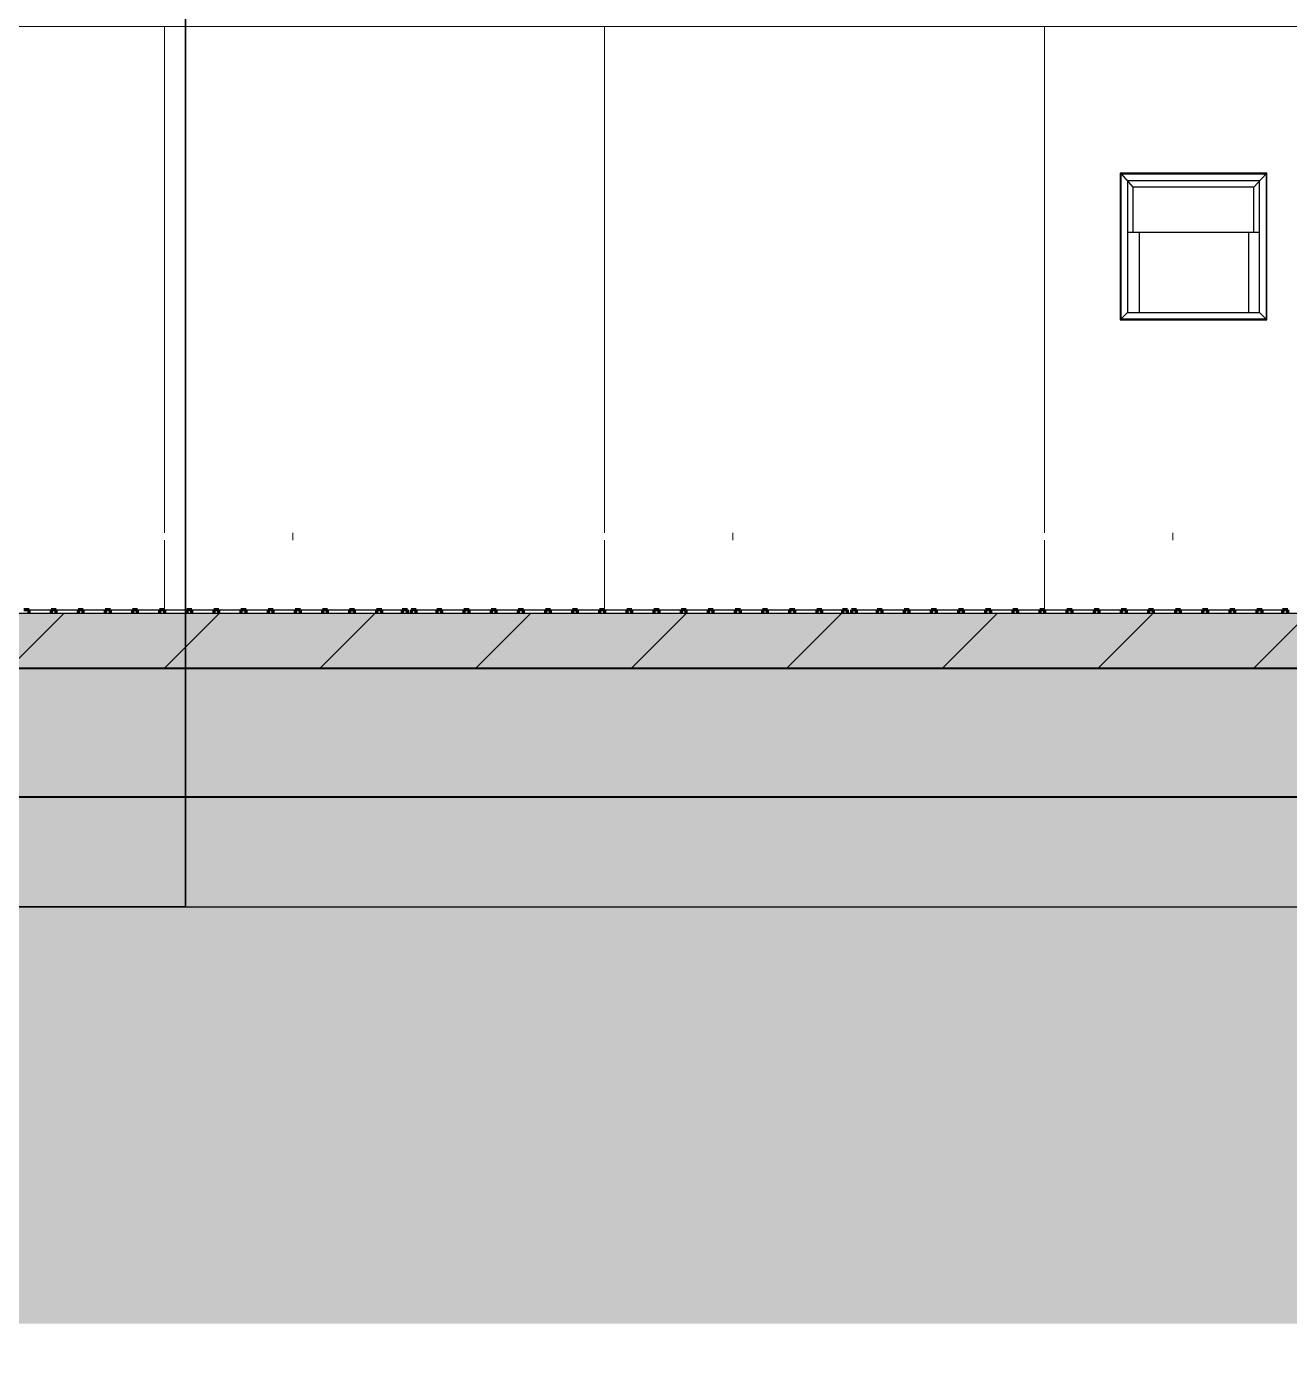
# Model space of a CAD drawing. Header units: millimetres. Extents: x 2519235 to 7246330, y 25937 to 201821.
# Drawn here: x 2649712 to 2651434, y 100189 to 101990 of the extents above; entities that cross this region are included whole.
import ezdxf

# ---------------------------------------------------------------- set-up
doc = ezdxf.new("R2010")
doc.units = ezdxf.units.MM
doc.set_wipeout_variables(frame=1)
doc.linetypes.add('TA_GL_000.90000', pattern=[2.475, 0.9, -0.225, 0.225, -0.225, 0.9])
for name, color, linetype in [('000 - 0_HIDE_OBJ_FRAMING_DEF_SUB_1', 7, 'Continuous'), ('000 - 0_SYM_DWG_GRIDLINE_MAIN_COLOR_251', 7, 'Continuous'), ('000 - CONCRETE_COL_CUT_COLOR_1', 7, 'Continuous'), ('000 - CONCRETE_COL_CUT_COLOR_3', 7, 'Continuous'), ('000 - CONCRETE_COL_CUT_COLOR_5', 7, 'Continuous'), ('000 - CONCRETE_COL_HATCH_', 7, 'Continuous'), ('000 - CONCRETE_COL_WIPEOUT_', 7, 'Continuous'), ('_งานโครงสร้าง', 7, 'Continuous')]:
    doc.layers.add(name, color=color, linetype=linetype)
doc.layers.add('A-DETL', color=7, linetype='Continuous', lineweight=70)
doc.layers.add('E-LITE-EQPM', color=7, linetype='Continuous', lineweight=9)
doc.layers.get('A-DETL').off()
doc.styles.add('TA', font='', dxfattribs={"height": 4.5})
doc.styles.get('TA').set_extended_font_data('Cordia New')

# ---------------------------------------------------------------- blocks, each defined once
blk = doc.blocks.new('DPA_Drainage Gutter_Landscape PP17_REV B - DPA_Drainage Gutter_Landscape PP17_REV B-36085527-ENTRANCE 1 - ELEVATION 1')
at = {"layer": '000 - 0_HIDE_OBJ_FRAMING_DEF_SUB_1', "color": 7, "lineweight": 70}
for p, q in [((3005954.6, 101195), (3005947.6, 101195)), ((3005954.6, 101190), (3005954.6, 101195)), ((3005991.6, 101195), (3005984.6, 101195)), ((3005984.6, 101195), (3005984.6, 101190)), ((3005991.6, 101190), (3005991.6, 101195)), ((3006028.6, 101195), (3006021.6, 101195)), ((3006021.6, 101195), (3006021.6, 101190)), ((3006028.6, 101190), (3006028.6, 101195)), ((3006065.6, 101195), (3006058.6, 101195)), ((3006058.6, 101195), (3006058.6, 101190)), ((3006065.6, 101190), (3006065.6, 101195)), ((3006102.6, 101195), (3006095.6, 101195)), ((3006095.6, 101195), (3006095.6, 101190)), ((3006102.6, 101190), (3006102.6, 101195)), ((3006139.6, 101195), (3006132.6, 101195)), ((3006132.6, 101195), (3006132.6, 101190)), ((3006139.6, 101190), (3006139.6, 101195)), ((3006176.6, 101195), (3006169.6, 101195)), ((3006169.6, 101195), (3006169.6, 101190)), ((3006176.6, 101190), (3006176.6, 101195)), ((3006213.6, 101195), (3006206.6, 101195)), ((3006206.6, 101195), (3006206.6, 101190)), ((3006213.6, 101190), (3006213.6, 101195)), ((3006250.6, 101195), (3006243.6, 101195)), ((3006243.6, 101195), (3006243.6, 101190)), ((3006250.6, 101190), (3006250.6, 101195)), ((3006287.6, 101195), (3006280.6, 101195)), ((3006280.6, 101195), (3006280.6, 101190)), ((3006287.6, 101190), (3006287.6, 101195)), ((3006324.6, 101195), (3006317.6, 101195)), ((3006317.6, 101195), (3006317.6, 101190)), ((3006324.6, 101190), (3006324.6, 101195)), ((3006361.6, 101195), (3006354.6, 101195)), ((3006354.6, 101195), (3006354.6, 101190)), ((3006361.6, 101190), (3006361.6, 101195)), ((3006398.6, 101195), (3006391.6, 101195)), ((3006391.6, 101195), (3006391.6, 101190)), ((3006398.6, 101190), (3006398.6, 101195)), ((3006435.6, 101195), (3006428.6, 101195)), ((3006428.6, 101195), (3006428.6, 101190)), ((3006435.6, 101190), (3006435.6, 101195)), ((3006470.6, 101195), (3006463.6, 101195)), ((3006463.6, 101195), (3006463.6, 101190)), ((3006470.6, 101190), (3006470.6, 101195)), ((3006482.7, 101195), (3006475.7, 101195)), ((3006475.7, 101195), (3006475.7, 101190)), ((3006482.7, 101190), (3006482.7, 101195)), ((3006517.7, 101195), (3006510.7, 101195)), ((3006510.7, 101195), (3006510.7, 101190)), ((3006517.7, 101190), (3006517.7, 101195)), ((3006554.7, 101195), (3006547.7, 101195)), ((3006547.7, 101195), (3006547.7, 101190)), ((3006554.7, 101190), (3006554.7, 101195)), ((3006591.7, 101195), (3006584.7, 101195)), ((3006584.7, 101195), (3006584.7, 101190)), ((3006591.7, 101190), (3006591.7, 101195)), ((3006628.7, 101195), (3006621.7, 101195)), ((3006621.7, 101195), (3006621.7, 101190)), ((3006628.7, 101190), (3006628.7, 101195)), ((3006665.7, 101195), (3006658.7, 101195)), ((3006658.7, 101195), (3006658.7, 101190)), ((3006665.7, 101190), (3006665.7, 101195)), ((3006702.7, 101195), (3006695.7, 101195)), ((3006695.7, 101195), (3006695.7, 101190)), ((3006702.7, 101190), (3006702.7, 101195)), ((3006739.7, 101195), (3006732.7, 101195)), ((3006732.7, 101195), (3006732.7, 101190)), ((3006739.7, 101190), (3006739.7, 101195)), ((3006776.7, 101195), (3006769.7, 101195)), ((3006769.7, 101195), (3006769.7, 101190)), ((3006776.7, 101190), (3006776.7, 101195)), ((3006813.7, 101195), (3006806.7, 101195)), ((3006806.7, 101195), (3006806.7, 101190)), ((3006813.7, 101190), (3006813.7, 101195)), ((3006850.7, 101195), (3006843.7, 101195)), ((3006843.7, 101195), (3006843.7, 101190)), ((3006850.7, 101190), (3006850.7, 101195)), ((3006887.7, 101195), (3006880.7, 101195)), ((3006880.7, 101195), (3006880.7, 101190)), ((3006887.7, 101190), (3006887.7, 101195)), ((3006924.7, 101195), (3006917.7, 101195)), ((3006917.7, 101195), (3006917.7, 101190)), ((3006924.7, 101190), (3006924.7, 101195)), ((3006961.7, 101195), (3006954.7, 101195)), ((3006954.7, 101195), (3006954.7, 101190)), ((3006961.7, 101190), (3006961.7, 101195)), ((3006998.7, 101195), (3006991.7, 101195)), ((3006991.7, 101195), (3006991.7, 101190)), ((3006998.7, 101190), (3006998.7, 101195)), ((3007035.7, 101195), (3007028.7, 101195)), ((3007028.7, 101195), (3007028.7, 101190)), ((3007035.7, 101190), (3007035.7, 101195)), ((3007070.7, 101195), (3007063.7, 101195)), ((3007063.7, 101195), (3007063.7, 101190)), ((3007070.7, 101190), (3007070.7, 101195)), ((3007082.9, 101195), (3007075.9, 101195)), ((3007075.9, 101195), (3007075.9, 101190)), ((3007082.9, 101190), (3007082.9, 101195)), ((3007117.9, 101195), (3007110.9, 101195)), ((3007110.9, 101195), (3007110.9, 101190)), ((3007117.9, 101190), (3007117.9, 101195)), ((3007154.9, 101195), (3007147.9, 101195)), ((3007147.9, 101195), (3007147.9, 101190)), ((3007154.9, 101190), (3007154.9, 101195)), ((3007191.9, 101195), (3007184.9, 101195)), ((3007184.9, 101195), (3007184.9, 101190)), ((3007191.9, 101190), (3007191.9, 101195)), ((3007228.9, 101195), (3007221.9, 101195)), ((3007221.9, 101195), (3007221.9, 101190)), ((3007228.9, 101190), (3007228.9, 101195)), ((3007265.9, 101195), (3007258.9, 101195)), ((3007258.9, 101195), (3007258.9, 101190)), ((3007265.9, 101190), (3007265.9, 101195)), ((3007302.9, 101195), (3007295.9, 101195)), ((3007295.9, 101195), (3007295.9, 101190)), ((3007302.9, 101190), (3007302.9, 101195)), ((3007339.9, 101195), (3007332.9, 101195)), ((3007332.9, 101195), (3007332.9, 101190)), ((3007339.9, 101190), (3007339.9, 101195)), ((3007376.9, 101195), (3007369.9, 101195)), ((3007369.9, 101195), (3007369.9, 101190)), ((3007376.9, 101190), (3007376.9, 101195)), ((3007413.9, 101195), (3007406.9, 101195)), ((3007406.9, 101195), (3007406.9, 101190)), ((3007413.9, 101190), (3007413.9, 101195)), ((3007450.9, 101195), (3007443.9, 101195)), ((3007443.9, 101195), (3007443.9, 101190)), ((3007450.9, 101190), (3007450.9, 101195)), ((3007487.9, 101195), (3007480.9, 101195)), ((3007480.9, 101195), (3007480.9, 101190)), ((3007487.9, 101190), (3007487.9, 101195)), ((3007524.9, 101195), (3007517.9, 101195)), ((3007517.9, 101195), (3007517.9, 101190)), ((3007524.9, 101190), (3007524.9, 101195)), ((3007561.9, 101195), (3007554.9, 101195)), ((3007554.9, 101195), (3007554.9, 101190)), ((3007561.9, 101190), (3007561.9, 101195)), ((3007598.9, 101195), (3007591.9, 101195)), ((3007591.9, 101195), (3007591.9, 101190)), ((3007598.9, 101190), (3007598.9, 101195)), ((3007635.9, 101195), (3007628.9, 101195)), ((3007628.9, 101195), (3007628.9, 101190)), ((3007635.9, 101190), (3007635.9, 101195)), ((3007670.9, 101195), (3007663.9, 101195)), ((3007663.9, 101195), (3007663.9, 101190)), ((3007670.9, 101190), (3007670.9, 101195))]:
    blk.add_line(p, q, dxfattribs=at)
at = {"layer": '000 - 0_HIDE_OBJ_FRAMING_DEF_SUB_1', "color": 7}
for p, q in [((3005954.6, 101195), (3005954.6, 101190)), ((3005954.6, 101195), (3005984.6, 101195)), ((3005984.6, 101190), (3005954.6, 101190)), ((3005984.6, 101195), (3005984.6, 101190)), ((3005991.6, 101190), (3005991.6, 101195)), ((3005991.6, 101195), (3006021.6, 101195)), ((3006021.6, 101190), (3005991.6, 101190)), ((3006021.6, 101195), (3006021.6, 101190)), ((3006028.6, 101195), (3006028.6, 101190)), ((3006028.6, 101195), (3006058.6, 101195)), ((3006058.6, 101190), (3006028.6, 101190)), ((3006058.6, 101195), (3006058.6, 101190)), ((3006065.6, 101190), (3006065.6, 101195)), ((3006065.6, 101195), (3006095.6, 101195)), ((3006095.6, 101190), (3006065.6, 101190)), ((3006095.6, 101195), (3006095.6, 101190)), ((3006102.6, 101195), (3006102.6, 101190)), ((3006102.6, 101195), (3006132.6, 101195)), ((3006132.6, 101190), (3006102.6, 101190)), ((3006132.6, 101195), (3006132.6, 101190)), ((3006139.6, 101190), (3006139.6, 101195)), ((3006139.6, 101195), (3006169.6, 101195)), ((3006169.6, 101190), (3006139.6, 101190)), ((3006169.6, 101195), (3006169.6, 101190)), ((3006176.6, 101195), (3006176.6, 101190)), ((3006176.6, 101195), (3006206.6, 101195)), ((3006206.6, 101190), (3006176.6, 101190)), ((3006206.6, 101190), (3006206.6, 101195)), ((3006213.6, 101195), (3006213.6, 101190)), ((3006213.6, 101195), (3006243.6, 101195)), ((3006243.6, 101190), (3006213.6, 101190)), ((3006243.6, 101195), (3006243.6, 101190)), ((3006250.6, 101195), (3006250.6, 101190)), ((3006250.6, 101195), (3006280.6, 101195)), ((3006280.6, 101190), (3006250.6, 101190)), ((3006280.6, 101190), (3006280.6, 101195)), ((3006287.6, 101195), (3006287.6, 101190)), ((3006287.6, 101195), (3006317.6, 101195)), ((3006317.6, 101190), (3006287.6, 101190)), ((3006317.6, 101195), (3006317.6, 101190)), ((3006324.6, 101195), (3006324.6, 101190)), ((3006324.6, 101195), (3006354.6, 101195)), ((3006354.6, 101190), (3006324.6, 101190)), ((3006354.6, 101190), (3006354.6, 101195)), ((3006361.6, 101195), (3006361.6, 101190)), ((3006361.6, 101195), (3006391.6, 101195)), ((3006391.6, 101190), (3006361.6, 101190)), ((3006391.6, 101195), (3006391.6, 101190)), ((3006398.6, 101195), (3006398.6, 101190)), ((3006398.6, 101195), (3006428.6, 101195)), ((3006428.6, 101190), (3006398.6, 101190)), ((3006428.6, 101190), (3006428.6, 101195)), ((3006435.6, 101195), (3006435.6, 101190)), ((3006435.6, 101195), (3006463.6, 101195)), ((3006463.6, 101190), (3006435.6, 101190)), ((3006463.6, 101195), (3006463.6, 101190)), ((3006482.7, 101190), (3006482.7, 101195)), ((3006482.7, 101195), (3006510.7, 101195)), ((3006510.7, 101190), (3006482.7, 101190)), ((3006510.7, 101195), (3006510.7, 101190)), ((3006517.7, 101190), (3006517.7, 101195)), ((3006517.7, 101195), (3006547.7, 101195)), ((3006547.7, 101190), (3006517.7, 101190)), ((3006547.7, 101195), (3006547.7, 101190)), ((3006554.7, 101195), (3006554.7, 101190)), ((3006554.7, 101195), (3006584.7, 101195)), ((3006584.7, 101190), (3006554.7, 101190)), ((3006584.7, 101195), (3006584.7, 101190)), ((3006591.7, 101190), (3006591.7, 101195)), ((3006591.7, 101195), (3006621.7, 101195)), ((3006621.7, 101190), (3006591.7, 101190)), ((3006621.7, 101195), (3006621.7, 101190)), ((3006628.7, 101195), (3006628.7, 101190)), ((3006628.7, 101195), (3006658.7, 101195)), ((3006658.7, 101190), (3006628.7, 101190)), ((3006658.7, 101195), (3006658.7, 101190)), ((3006665.7, 101190), (3006665.7, 101195)), ((3006665.7, 101195), (3006695.7, 101195)), ((3006695.7, 101190), (3006665.7, 101190)), ((3006695.7, 101195), (3006695.7, 101190)), ((3006702.7, 101195), (3006702.7, 101190)), ((3006702.7, 101195), (3006732.7, 101195)), ((3006732.7, 101190), (3006702.7, 101190)), ((3006732.7, 101195), (3006732.7, 101190)), ((3006739.7, 101190), (3006739.7, 101195)), ((3006739.7, 101195), (3006769.7, 101195)), ((3006769.7, 101190), (3006739.7, 101190)), ((3006769.7, 101195), (3006769.7, 101190)), ((3006776.7, 101195), (3006776.7, 101190)), ((3006776.7, 101195), (3006806.7, 101195)), ((3006806.7, 101190), (3006776.7, 101190)), ((3006806.7, 101190), (3006806.7, 101195)), ((3006813.7, 101195), (3006813.7, 101190)), ((3006813.7, 101195), (3006843.7, 101195)), ((3006843.7, 101190), (3006813.7, 101190)), ((3006843.7, 101195), (3006843.7, 101190)), ((3006850.7, 101195), (3006850.7, 101190)), ((3006850.7, 101195), (3006880.7, 101195)), ((3006880.7, 101190), (3006850.7, 101190)), ((3006880.7, 101190), (3006880.7, 101195)), ((3006887.7, 101195), (3006887.7, 101190)), ((3006887.7, 101195), (3006917.7, 101195)), ((3006917.7, 101190), (3006887.7, 101190)), ((3006917.7, 101195), (3006917.7, 101190)), ((3006924.7, 101195), (3006924.7, 101190)), ((3006924.7, 101195), (3006954.7, 101195)), ((3006954.7, 101190), (3006924.7, 101190)), ((3006954.7, 101190), (3006954.7, 101195)), ((3006961.7, 101195), (3006961.7, 101190)), ((3006961.7, 101195), (3006991.7, 101195)), ((3006991.7, 101190), (3006961.7, 101190)), ((3006991.7, 101195), (3006991.7, 101190)), ((3006998.7, 101195), (3006998.7, 101190)), ((3006998.7, 101195), (3007028.7, 101195)), ((3007028.7, 101190), (3006998.7, 101190)), ((3007028.7, 101190), (3007028.7, 101195)), ((3007035.7, 101195), (3007035.7, 101190)), ((3007035.7, 101195), (3007063.7, 101195)), ((3007063.7, 101190), (3007035.7, 101190)), ((3007063.7, 101195), (3007063.7, 101190)), ((3007082.9, 101190), (3007082.9, 101195)), ((3007082.9, 101195), (3007110.9, 101195)), ((3007110.9, 101190), (3007082.9, 101190)), ((3007110.9, 101195), (3007110.9, 101190)), ((3007117.9, 101190), (3007117.9, 101195)), ((3007117.9, 101195), (3007147.9, 101195)), ((3007147.9, 101190), (3007117.9, 101190)), ((3007147.9, 101195), (3007147.9, 101190)), ((3007154.9, 101195), (3007154.9, 101190)), ((3007154.9, 101195), (3007184.9, 101195)), ((3007184.9, 101190), (3007154.9, 101190)), ((3007184.9, 101195), (3007184.9, 101190)), ((3007191.9, 101190), (3007191.9, 101195)), ((3007191.9, 101195), (3007221.9, 101195)), ((3007221.9, 101190), (3007191.9, 101190)), ((3007221.9, 101195), (3007221.9, 101190)), ((3007228.9, 101195), (3007228.9, 101190)), ((3007228.9, 101195), (3007258.9, 101195)), ((3007258.9, 101190), (3007228.9, 101190)), ((3007258.9, 101195), (3007258.9, 101190)), ((3007265.9, 101190), (3007265.9, 101195)), ((3007265.9, 101195), (3007295.9, 101195)), ((3007295.9, 101190), (3007265.9, 101190)), ((3007295.9, 101195), (3007295.9, 101190)), ((3007302.9, 101195), (3007302.9, 101190)), ((3007302.9, 101195), (3007332.9, 101195)), ((3007332.9, 101190), (3007302.9, 101190)), ((3007332.9, 101195), (3007332.9, 101190)), ((3007339.9, 101190), (3007339.9, 101195)), ((3007339.9, 101195), (3007369.9, 101195)), ((3007369.9, 101190), (3007339.9, 101190)), ((3007369.9, 101195), (3007369.9, 101190)), ((3007376.9, 101195), (3007376.9, 101190)), ((3007376.9, 101195), (3007406.9, 101195)), ((3007406.9, 101190), (3007376.9, 101190)), ((3007406.9, 101190), (3007406.9, 101195)), ((3007413.9, 101195), (3007413.9, 101190)), ((3007413.9, 101195), (3007443.9, 101195)), ((3007443.9, 101190), (3007413.9, 101190)), ((3007443.9, 101195), (3007443.9, 101190)), ((3007450.9, 101195), (3007450.9, 101190)), ((3007450.9, 101195), (3007480.9, 101195)), ((3007480.9, 101190), (3007450.9, 101190)), ((3007480.9, 101190), (3007480.9, 101195)), ((3007487.9, 101195), (3007487.9, 101190)), ((3007487.9, 101195), (3007517.9, 101195)), ((3007517.9, 101190), (3007487.9, 101190)), ((3007517.9, 101195), (3007517.9, 101190)), ((3007524.9, 101195), (3007524.9, 101190)), ((3007524.9, 101195), (3007554.9, 101195)), ((3007554.9, 101190), (3007524.9, 101190)), ((3007554.9, 101190), (3007554.9, 101195)), ((3007561.9, 101195), (3007561.9, 101190)), ((3007561.9, 101195), (3007591.9, 101195)), ((3007591.9, 101190), (3007561.9, 101190)), ((3007591.9, 101195), (3007591.9, 101190)), ((3007598.9, 101195), (3007598.9, 101190)), ((3007598.9, 101195), (3007628.9, 101195)), ((3007628.9, 101190), (3007598.9, 101190)), ((3007628.9, 101190), (3007628.9, 101195)), ((3007635.9, 101195), (3007635.9, 101190)), ((3007635.9, 101195), (3007663.9, 101195)), ((3007663.9, 101190), (3007635.9, 101190)), ((3007663.9, 101195), (3007663.9, 101190))]:
    blk.add_line(p, q, dxfattribs=at)
blk = doc.blocks.new('DPA_LIGHTING_WALL MOUNT_WLL711 1 - 10W LED_use_-35905488-ENTRANCE 1 - ELEVATION 1')
at = {"layer": '000 - 0_HIDE_OBJ_FRAMING_DEF_SUB_1', "color": 7}
for p, q in [((2983642.6, 101790), (2983442.6, 101790)), ((2983442.6, 101790), (2983442.6, 101590)), ((2983443.6, 101789), (2983459.7, 101771)), ((2983443.6, 101789), (2983641.6, 101789)), ((2983443.6, 101591), (2983443.6, 101789)), ((2983452.6, 101780), (2983632.6, 101780)), ((2983452.6, 101780), (2983452.6, 101600)), ((2983624.7, 101771), (2983641.6, 101789)), ((2983632.6, 101600), (2983632.6, 101780)), ((2983641.6, 101789), (2983641.6, 101591)), ((2983642.6, 101590), (2983642.6, 101790)), ((2983624.7, 101771), (2983459.7, 101771)), ((2983459.7, 101771), (2983459.7, 101709.4)), ((2983624.7, 101709.4), (2983624.7, 101771)), ((2983452.6, 101709.4), (2983632.6, 101709.4)), ((2983468.3, 101709.4), (2983468.3, 101600)), ((2983618.1, 101600), (2983618.1, 101709.4)), ((2983442.6, 101590), (2983452.6, 101600)), ((2983452.6, 101600), (2983632.6, 101600)), ((2983642.6, 101590), (2983632.6, 101600)), ((2983442.6, 101590), (2983642.6, 101590)), ((2983641.6, 101591), (2983443.6, 101591))]:
    blk.add_line(p, q, dxfattribs=at)
blk = doc.blocks.new('*U1049')
at = {"layer": '000 - CONCRETE_COL_HATCH_'}
h = blk.add_hatch(dxfattribs=at)
h.set_pattern_fill('ANSI31', scale=0.25)
h.set_pattern_definition([(45, (1983745.8844, -850006.8257), (-0.56126600757, 0.56126600757), [])])
h.paths.add_polyline_path([(0, 0), (0, -75), (15426.4, -75), (15833.7, -75), (44374.7, -75), (44374.7, 0)])
at = {"layer": '000 - CONCRETE_COL_CUT_COLOR_1', "color": 7}
for points in [[(15833.7, -75), (44374.7, -75)], [(44374.7, 0), (0, 0)]]:
    blk.add_lwpolyline(points, dxfattribs=at)
blk = doc.blocks.new('*U1051')
at = {"layer": '000 - CONCRETE_COL_HATCH_'}
h = blk.add_hatch(dxfattribs=at)
h.set_pattern_fill('EARTH', scale=0.5, angle=45)
h.set_pattern_definition([(45, (88751.0504, -816679.242), (0, 4.49012806), [3.175, -3.175]), (45, (88750.2085, -816678.4), (0, 4.49012806), [3.175, -3.175]), (45, (88749.3666, -816677.558), (0, 4.49012806), [3.175, -3.175]), (135, (88749.3666, -816676.997), (-4.49012806, 0), [3.175, -3.175]), (135, (88750.2085, -816676.155), (-4.49012806, 0), [3.175, -3.175]), (135, (88751.0504, -816675.313), (-4.49012806, 0), [3.175, -3.175])])
h.paths.add_polyline_path([(0, 0), (44375.5, 0), (44375.5, 718), (0, 718)])
blk = doc.blocks.new('*U1679')
at = {"layer": '000 - CONCRETE_COL_HATCH_'}
h = blk.add_hatch(dxfattribs=at)
h.set_pattern_fill('AR-CONC', scale=0.04)
h.set_pattern_definition([(50, (362366.6603, -853071.7804), (7.28738676, -0.63756342), [0.762, -8.382]), (355, (362366.66, -853071.7804), (-1.40973686, 7.64227381), [0.6096, -6.705623367]), (100.4514447, (362367.2676, -853071.8336), (5.877649884, 7.004710076), [0.64760035, -7.123609784]), (46.1842, (362366.66, -853069.748), (10.84316164, -1.68169312), [1.143, -12.573]), (96.6355576, (362367.564, -853069.889), (9.49616536, 9.89704498), [0.97140093, -10.68542433]), (351.1841512, (362366.66, -853069.748), (9.49616536, 9.89704498), [0.91439868, -10.05838928]), (21, (362367.6763, -853070.2564), (6.06457565, -4.090607927), [0.762, -8.382]), (326, (362367.676, -853070.2564), (2.472081134, 7.367518645), [0.6096, -6.7056]), (71.451445, (362368.182, -853070.597), (8.53665677, 3.276910755), [0.64760035, -7.123597504]), (37.5, (362366.6603, -853071.7804), (0.12354413, 3.382201555), [0, -6.62432, 0, -6.8072, 0, -6.731]), (7.5, (362366.6603, -853071.7804), (2.6727865, 4.007222993), [0, -3.88112, 0, -6.47192, 0, -2.5654]), (327.5, (362364.3947, -853071.7804), (5.423623807, -0.22914976), [0, -2.54, 0, -7.9248, 0, -10.5156]), (317.5, (362363.3787, -853071.7804), (5.925167255, 1.017059641), [0, -3.302, 0, -5.26288, 0, -7.4676])])
h.paths.add_polyline_path([(0, 0), (0, -893), (320, -893), (347.6, -893), (347.6, -175), (44723.1, -175), (44723.1, -893), (45073.5, -893), (45073.1, -25), (45023.1, -25), (45023.1, 375), (44723.1, 375), (44723.1, 0), (347.6, 0), (347.6, 375), (47.6, 375), (47.6, 0)])
at = {"layer": '000 - CONCRETE_COL_CUT_COLOR_1', "color": 7, "lineweight": -2}
blk.add_lwpolyline([(347.6, -175), (44723.1, -175), (44723.1, -893), (45073.5, -893), (45073.1, -25), (45023.1, -25), (45023.1, 375), (44723.1, 375), (44723.1, 0), (347.6, 0)], dxfattribs=at)
blk = doc.blocks.new('W-1-PP17-ENT1_REV02_20260415-155428_PP17_ENT1_EX_ELE1')
at = {"layer": '000 - 0_HIDE_OBJ_FRAMING_DEF_SUB_1', "lineweight": 9}
h = blk.add_hatch(dxfattribs=at)
h.set_pattern_fill('FP_3', style=0, pattern_type=2)
h.set_pattern_definition([(90, (-17700.16, 101300), (-600, 4e-14), [])])
h.paths.add_polyline_path([(-14272.3, 101190), (-14272.3, 101195), (-13677.3, 101195), (-13677.3, 101190), (-13672.1, 101190), (-13672.1, 101195), (-13077.1, 101195), (-13077.1, 101190), (-13072, 101190), (-13072, 101195), (-12477, 101195), (-12477, 101190), (-12471.8, 101190), (-12471.8, 101195), (-11876.8, 101195), (-11876.8, 101190), (-11871.7, 101190), (-11871.7, 101195), (-11276.7, 101195), (-11276.7, 101190), (-11271.5, 101190), (-11271.5, 101195), (-10676.5, 101195), (-10676.5, 101190), (-10671.4, 101190), (-10671.4, 101195), (-10076.4, 101195), (-10076.4, 101190), (-10071.2, 101190), (-10071.2, 101195), (-9476.2, 101195), (-9476.2, 101190), (-9471.1, 101190), (-9471.1, 101195), (-8876.1, 101195), (-8876.1, 101190), (-8870.9, 101190), (-8870.9, 101195), (-8275.9, 101195), (-8275.9, 101190), (-8270.7, 101190), (-8270.7, 101195), (-7675.7, 101195), (-7675.7, 101190), (-7670.6, 101190), (-7670.6, 101195), (-7075.6, 101195), (-7075.6, 101190), (-7070.4, 101190), (-7070.4, 101195), (-6475.4, 101195), (-6475.4, 101190), (-6470.3, 101190), (-6470.3, 101195), (-5875.3, 101195), (-5875.3, 101190), (-5870.1, 101190), (-5870.1, 101195), (-5275.1, 101195), (-5275.1, 101190), (-5270, 101190), (-5270, 101195), (-4675, 101195), (-4675, 101190), (-4669.8, 101190), (-4669.8, 101195), (-4074.8, 101195), (-4074.8, 101190), (-4069.7, 101190), (-4069.7, 101195), (-3474.7, 101195), (-3474.7, 101190), (-3469.5, 101190), (-3469.5, 101195), (-2874.5, 101195), (-2874.5, 101190), (-2869.4, 101190), (-2869.4, 101195), (-2274.4, 101195), (-2274.4, 101190), (-2269.2, 101190), (-2269.2, 101195), (-1674.2, 101195), (-1674.2, 101190), (-1669, 101190), (-1669, 101195), (-1074, 101195), (-1074, 101190), (-1068.9, 101190), (-1068.9, 101195), (-473.9, 101195), (-473.9, 101190), (-468.7, 101190), (-468.7, 101195), (126.3, 101195), (126.3, 101190), (131.4, 101190), (131.4, 101195), (726.4, 101195), (726.4, 101190), (731.6, 101190), (731.6, 101195), (1326.6, 101195), (1326.6, 101190), (1331.7, 101190), (1331.7, 101195), (1926.7, 101195), (1927, 101190), (1931.9, 101190), (1931.9, 101195), (2526.9, 101195), (2526.9, 101190), (2532, 101190), (2532, 101195), (3127, 101195), (3127, 101190), (3132.2, 101190), (3132.2, 101195), (3727.2, 101195), (3727.2, 101190), (3732.4, 101190), (3732.4, 101195), (4327.4, 101195), (4327.4, 101190), (4332.5, 101190), (4332.5, 101195), (4927.5, 101195), (4927.5, 101190), (4932.7, 101190), (4932.7, 101195), (5527.7, 101195), (5527.7, 101190), (5532.8, 101190), (5532.8, 101195), (6127.8, 101195), (6127.8, 101190), (6133, 101190), (6133, 101195), (6728, 101195), (6728, 101190), (6733.1, 101190), (6733.1, 101195), (6994.4, 101195), (6994.4, 101290), (-18050.2, 101290), (-18050.2, 101195), (-17878.4, 101195), (-17878.4, 101190), (-17873.2, 101190), (-17873.2, 101195), (-17278.2, 101195), (-17278.2, 101190), (-17273.1, 101190), (-17273.1, 101195), (-16678.1, 101195), (-16678.1, 101190), (-16672.9, 101190), (-16672.9, 101195), (-16077.9, 101195), (-16077.9, 101190), (-16072.8, 101190), (-16072.8, 101195), (-15477.8, 101195), (-15477.8, 101190), (-15472.6, 101190), (-15472.6, 101195), (-14877.6, 101195), (-14877.6, 101190), (-14872.5, 101190), (-14872.5, 101195), (-14277.5, 101195), (-14277.5, 101190)])
h.paths.add_polyline_path([(11534.4, 101190), (11534.4, 101195), (11556.3, 101195), (11556.3, 101290), (11510.1, 101289.7), (11510.1, 101195), (11529.2, 101195), (11529.2, 101190)])
h.paths.add_polyline_path([(7328.1, 101190), (7333.3, 101190), (7333.3, 101195), (7928.3, 101195), (7928.3, 101190), (7933.4, 101190), (7933.4, 101195), (8528.4, 101195), (8528.4, 101190), (8533.6, 101190), (8533.6, 101195), (9128.6, 101195), (9128.6, 101190), (9133.7, 101190), (9133.7, 101195), (9728.7, 101195), (9728.7, 101190), (9733.9, 101190), (9733.9, 101195), (10328.9, 101195), (10328.9, 101190), (10334.1, 101190), (10334.1, 101195), (10929.1, 101195), (10929.1, 101190), (10934.2, 101190), (10934.2, 101195), (11360.1, 101195), (11360.1, 101290), (7294.4, 101290), (7294.4, 101195), (7328.1, 101195)])
h.paths.add_polyline_path([(-13549.5, 101300), (11360.1, 101300), (11360.1, 101990), (7304.8, 101990), (7304.8, 101680), (7094.8, 101680), (7094.8, 101990), (-8932.7, 101990), (-8932.7, 101680), (-9142.7, 101680), (-9142.7, 101990), (-18050.2, 101990), (-18050.2, 101300), (-13550.2, 101300)])
h.paths.add_polyline_path([(11556.3, 101300), (11556.3, 101990), (11510.1, 101988.9), (11510.1, 101300)])
at = {"layer": '000 - 0_HIDE_OBJ_FRAMING_DEF_SUB_1', "lineweight": 25}
h = blk.add_hatch(dxfattribs=at)
h.set_pattern_fill('FP_20', style=0, pattern_type=2)
h.set_pattern_definition([(50, (230.58, 4e-11), (364.3679, -31.8783), [38.1, -419.1]), (355, (230.6, 4e-11), (-70.4859, 382.1133), [30.48, -335.28]), (100.451, (260.95, -2.66), (293.885, 350.2334), [32.38, -356.18]), (46.184, (230.6, 101.6), (542.1585, -84.0858), [57.15, -628.65]), (96.636, (275.76, 94.6), (474.805, 494.8554), [48.57, -534.27]), (351.184, (230.6, 101.6), (474.8102, 494.85), [45.72, -502.92]), (21, (281.38, 76.2), (303.2285, -204.5305), [38.1, -419.1]), (326, (281.4, 76.2), (123.6039, 368.376), [30.48, -335.28]), (71.451, (306.65, 59.16), (426.8341, 163.8427), [32.38, -356.18]), (37.5, (230.58, 4e-11), (6.17665, 169.11015), [16.764, -314.452, 16.764, -323.596, -336.55]), (37.5, (230.58, 4e-11), (6.17665, 169.11015), [-671.576, 16.764, -319.786]), (7.5, (230.58, 4e-11), (133.63888, 200.3615), [16.764, -177.292, 16.764, -306.832, -128.27]), (7.5, (230.58, 4e-11), (133.63888, 200.3615), [-517.652, 16.764, -111.506]), (327.5, (117.3, 4e-11), (271.18182, -11.45836), [16.764, -110.236, 16.764, -379.476, -525.78]), (327.5, (117.3, 4e-11), (271.18182, -11.45836), [-523.24, 16.764, -509.016]), (317.5, (66.5, 4e-11), (296.2585, 50.85285), [16.764, -148.336, 16.764, -246.38, -373.38]), (317.5, (66.5, 4e-11), (296.2585, 50.85285), [-428.244, 16.764, -356.616])])
h.paths.add_polyline_path([(-20424, 100222), (-20424, 100940), (23951.5, 100940), (23951.5, 100222), (24301.9, 100222), (24301.5, 101090), (24251.5, 101090), (24251.5, 101490), (23951.5, 101490), (23951.5, 101115), (-20424, 101115), (-20424, 101490), (-20724, 101490), (-20724, 101115), (-20771.6, 101115), (-20771.6, 100222), (-20451.6, 100222)])
at = {"layer": '000 - 0_HIDE_OBJ_FRAMING_DEF_SUB_1', "lineweight": 9}
h = blk.add_hatch(dxfattribs=at)
h.set_pattern_fill('FP_2', style=0, pattern_type=2)
h.set_pattern_definition([(90, (-18125.16, 100940), (-600, 4e-14), [])])
h.paths.add_polyline_path([(-18029.6, 101290), (11360.1, 101290), (11360.1, 101300), (-18050.2, 101300), (-18050.2, 101290)])
h.paths.add_polyline_path([(11556.3, 101290), (11569, 101290.1), (11569, 101300), (11510.1, 101300), (11510.1, 101290)])
h = blk.add_hatch(dxfattribs=at)
h.set_pattern_fill('FP_14', style=0, pattern_type=2)
h.set_pattern_definition([(45, (230.58, 4e-11), (-106.06602, 106.06602), [])])
h.paths.add_polyline_path([(-4589.5, 101115), (23951.5, 101115), (23951.5, 101190), (-20423.2, 101190), (-20423.2, 101115), (-4996.7, 101115)])
at = {"color": 7}
for points in [[(-20771.6, 101115), (-20771.6, 100222), (-20451.6, 100222), (-20424, 100222), (-20424, 100940), (23951.5, 100940), (23951.5, 100222), (24301.9, 100222), (24301.5, 101090), (24251.5, 101090), (24251.5, 101490), (23951.5, 101490), (23951.5, 101115), (-20424, 101115), (-20424, 101490), (-20724, 101490), (-20724, 101115)], [(-20423.2, 101190), (-20423.2, 101115), (-4996.7, 101115), (-4589.5, 101115), (23951.5, 101115), (23951.5, 101190)]]:
    blk.add_lwpolyline(points, close=True, dxfattribs=at)
at = {"layer": '000 - 0_HIDE_OBJ_FRAMING_DEF_SUB_1', "color": 7, "lineweight": 9}
for p, q in [((-10050.2, 101990), (11360.1, 101990)), ((5079.9, 101990), (-10050.2, 101990)), ((11360.1, 101990), (5079.9, 101990))]:
    blk.add_line(p, q, dxfattribs=at)
at = {"layer": 'A-DETL', "color": 7}
blk.add_blockref('DPA_Drainage Gutter_Landscape PP17_REV B - DPA_Drainage Gutter_Landscape PP17_REV B-36085527-ENTRANCE 1 - ELEVATION 1', (-3000942.9, 0), dxfattribs=at)
at = {"layer": 'E-LITE-EQPM', "color": 7}
blk.add_blockref('DPA_LIGHTING_WALL MOUNT_WLL711 1 - 10W LED_use_-35905488-ENTRANCE 1 - ELEVATION 1', (-2976942.9, 0), dxfattribs=at)
at = {"color": 7}
blk.add_blockref('*U1051', (-20424, 100222), dxfattribs=at)
at = {"layer": '000 - CONCRETE_COL_CUT_COLOR_3', "color": 7}
blk.add_blockref('*U1049', (-20423.2, 101190), dxfattribs=at)
at = {"layer": '000 - CONCRETE_COL_CUT_COLOR_5', "color": 7, "lineweight": 40}
blk.add_blockref('*U1679', (-20771.6, 101115), dxfattribs=at)
blk = doc.blocks.new('*U1068')
at = {"layer": '000 - 0_SYM_DWG_GRIDLINE_MAIN_COLOR_251', "color": 7, "linetype": 'ByBlock', "ltscale": 5}
blk.add_line((20, 0), (-878, 0), dxfattribs=at)
at = {"color": 7, "style": 'TA', "flags": 1}
blk.add_attdef('LOCATION', (6, -6), '', height=4.5, rotation=270, dxfattribs=at)
blk = doc.blocks.new('W-1-PP17-ENT1_REV02_20260415-160509_PP17_ENT1_ELE1_DIMS_1')
at = {"layer": '000 - 0_SYM_DWG_GRIDLINE_MAIN_COLOR_251', "color": 7, "linetype": 'TA_GL_000.90000', "xscale": 50, "yscale": 50, "zscale": 50, "rotation": 180}
blk.add_blockref('*U1068', (-24600, 100940), dxfattribs=at)
blk = doc.blocks.new('W-1-PP17-ENT1_REV02_20260415-160712_PP17_ENT1_SE_ELE1')
at = {"layer": '_งานโครงสร้าง', "color": 7}
blk.add_line((5225, 114690), (5225, 100790), dxfattribs=at)
at = {"layer": '_งานโครงสร้าง', "color": 7, "extrusion": (-1.22465e-16, 1, 0)}
for p, q in [((5224.8, 106940), (5224.8, 100790)), ((5224.8, 100790), (4974.8, 100790))]:
    blk.add_line(p, q, dxfattribs=at)
at = {"layer": 'Defpoints', "color": 7}
blk.add_lwpolyline([(-19925, 100790), (19163.1, 100790), (19163.1, 98830), (-19925, 98830)], close=True, dxfattribs=at)

msp = doc.modelspace()

# ---------------------------------------------------------------- block references
at = {"color": 7}
msp.add_blockref('W-1-PP17-ENT1_REV02_20260415-155428_PP17_ENT1_EX_ELE1', (2644703.703, 0), dxfattribs=at)

# ---------------------------------------------------------------- next in the draw order: block references
for name in ['W-1-PP17-ENT1_REV02_20260415-160509_PP17_ENT1_ELE1_DIMS_1', 'W-1-PP17-ENT1_REV02_20260415-160712_PP17_ENT1_SE_ELE1']:
    msp.add_blockref(name, (2644703.703, 0), dxfattribs=at)

doc.saveas('drawing.dxf')
